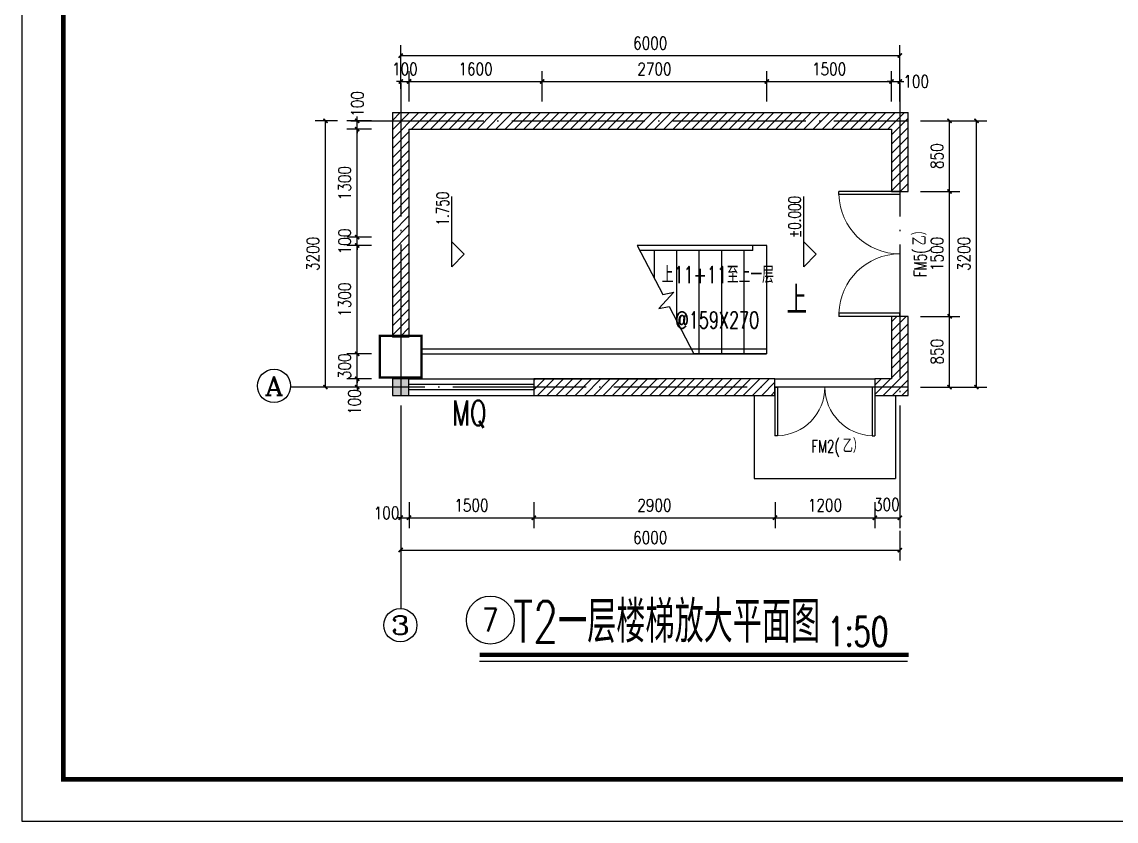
# Model space of a CAD drawing. Header units: millimetres. Extents: x 591771 to 1936534, y -622016 to 355666.
# Drawn here: x 691156 to 717465, y 163043 to 182249 of the extents above; entities that cross this region are included whole.
import ezdxf
from ezdxf.enums import TextEntityAlignment as Align

# ---------------------------------------------------------------- set-up
doc = ezdxf.new("R2010")
doc.units = ezdxf.units.MM
doc.header["$LTSCALE"] = 80
doc.linetypes.add('DOTE', pattern=[2.42, 2, -0.2, 0.02, -0.2])
for name, color, linetype in [('\\M+5BDA8-\\M+5B1EA\\M+5B8DF', 3, 'Continuous'), ('\\M+5BDA8-\\M+5B3DF\\M+5B4E7', 3, 'Continuous'), ('\\M+5BDA8-\\M+5B4B0', 4, 'Continuous'), ('\\M+5BDA8-\\M+5BCFD\\M+5CDB7', 3, 'Continuous'), ('\\M+5BDA8-\\M+5C2A5\\M+5CCDD', 2, 'Continuous'), ('\\M+5BDA8-\\M+5C3C5', 4, 'Continuous'), ('\\M+5BDA8-\\M+5C3C5\\M+5B4B0\\M+5B1E0\\M+5BAC5', 7, 'Continuous'), ('\\M+5BDA8-\\M+5C7BD-\\M+5D7A9', 31, 'Continuous'), ('\\M+5BDA8-\\M+5D6E1', 17, 'DOTE'), ('\\M+5BDA8-\\M+5D6E1-\\M+5B1EA\\M+5D7A2', 3, 'Continuous'), ('\\M+5C1A2\\M+5C3E6\\M+5CFDF\\M+5CCF51', 7, 'Continuous'), ('\\M+5C1A2\\M+5C3E6\\M+5CFDF\\M+5CCF55', 140, 'Continuous'), ('\\M+5C1A2\\M+5C3E6\\M+5CFF4\\M+5CCF53', 252, 'Continuous'), ('\\M+5CDBC\\M+5BFF2', 252, 'Continuous'), ('AXIS', 3, 'Continuous'), ('AXIS_TEXT', 7, 'Continuous'), ('DIM_SYMB', 3, 'Continuous'), ('PUB_TAB', 7, 'Continuous'), ('PUB_TEXT', 7, 'Continuous'), ('STAIR', 2, 'Continuous'), ('WALL', 31, 'Continuous')]:
    doc.layers.add(name, color=color, linetype=linetype)
doc.styles.add('_HZTXT', font='txt.shx', dxfattribs={"width": 0.8, "bigfont": 'hztxt.shx'})
doc.styles.add('A-AXIS-LABEL', font='COMPLEX', dxfattribs={"bigfont": 'GBCBIG'})
doc.styles.add('A-STANDARD', font='SIMPLEX', dxfattribs={"bigfont": 'GBCBIG'})
doc.styles.add('A-WIN-LABEL', font='SIMPLEX', dxfattribs={"bigfont": 'GBCBIG'})
doc.styles.add('DIM_FONT', font='SIMPLEX.shx', dxfattribs={"width": 0.8})
doc.dimstyles.new('DIMN50', dxfattribs={"dimscale": 0.5, "dimtxt": 300, "dimasz": 100, "dimexe": 250, "dimexo": 300, "dimgap": 150, "dimtad": 1, "dimdec": 0, "dimzin": 0, "dimdsep": 46, "dimtxsty": 'DIM_FONT', "dimblk": 'ARCHTICK', "dimcen": 0.09, "dimclrt": 7, "dimazin": 2, "dimtfac": 1, "dimtdec": 0, "dimtix": 1, "dimtmove": 2, "dimatfit": 3, "dimldrblk": 'ARCHTICK', "dimfxl": 0, "dimtolj": 1, "dimtzin": 0, "dimarcsym": 0})
pattern_1 = [(45, (0, 0), (-56.126601, 56.126601), [])]

# ---------------------------------------------------------------- blocks, each defined once
blk = doc.blocks.new('\\M+5B6FE\\M+5CEAC\\M+5C3C5\\M+5BFE2$\\M+5CFB5\\M+5CDB3\\M+5CDBC\\M+5BFE2$00000108')
for p, q in [((-0.5, 0), (-0.5, 0.4875)), ((-0.475, 0.4875), (-0.5, 0.4875)), ((-0.475, 0), (-0.475, 0.4875)), ((0.475, 0), (0.475, 0.4875)), ((0.475, 0.4875), (0.5, 0.4875)), ((0.5, 0), (0.5, 0.4875)), ((-0.5, 0), (-0.475, 0)), ((0.5, 0), (0.475, 0))]:
    blk.add_line(p, q)
at = {"lineweight": 13}
for centre, start, end in [((-0.4875, 0), 0, 88.53072), ((0.4875, 0), 91.46928, 180)]:
    blk.add_arc(centre, 0.4875, start, end, dxfattribs=at)
blk = doc.blocks.new('\\M+5B6FE\\M+5CEAC\\M+5B4B0\\M+5BFE2$\\M+5CFB5\\M+5CDB3\\M+5CDBC\\M+5BFE2$00000001')
at = {"color": 0}
for points in [[(-0.5, 0.5), (-0.5, -0.5)], [(-0.5, 0.5), (0.5, 0.5)], [(0.5, -0.5), (0.5, 0.5)], [(0.5, 0.1667), (-0.5, 0.1667)], [(0.5, -0.1667), (-0.5, -0.1667)], [(-0.5, -0.5), (0.5, -0.5)]]:
    blk.add_lwpolyline(points, dxfattribs=at)
blk = doc.blocks.new('_ArchTick')
at = {"color": 0, "linetype": 'ByBlock', "const_width": 0.4}
blk.add_lwpolyline([(-0.5, -0.5), (0.5, 0.5)], dxfattribs=at)
blk = doc.blocks.new('*D715')
at = {"layer": '\\M+5BDA8-\\M+5B3DF\\M+5B4E7', "color": 0, "lineweight": -2, "transparency": 16777216}
for p, q in [((610678, -370081), (611151, -370081)), ((611026, -370931), (611026, -370081)), ((610678, -370931), (611151, -370931))]:
    blk.add_line(p, q, dxfattribs=at)
at = {"layer": 'Defpoints', "color": 0, "transparency": 16777216}
for p in [(610528, -370081), (611026, -370081), (610528, -370931)]:
    blk.add_point(p, dxfattribs=at)
at = {"layer": '\\M+5BDA8-\\M+5B3DF\\M+5B4E7', "color": 0, "lineweight": -2, "transparency": 16777216, "xscale": 50, "yscale": 50, "zscale": 50}
for p, rotation in [((611026, -370081), 90), ((611026, -370931), 270)]:
    blk.add_blockref('_ArchTick', p, dxfattribs=dict(at, rotation=rotation))
at = {"layer": '\\M+5BDA8-\\M+5B3DF\\M+5B4E7', "color": 7, "transparency": 16777216, "insert": (610876, -370506), "char_height": 150, "attachment_point": 5, "rotation": 90, "style": 'DIM_FONT'}
blk.add_mtext('\\A1;850', dxfattribs=at)
blk = doc.blocks.new('*D716')
at = {"layer": '\\M+5BDA8-\\M+5B3DF\\M+5B4E7', "color": 0, "lineweight": -2, "transparency": 16777216}
for p, q in [((610678, -368581), (611151, -368581)), ((611026, -370081), (611026, -368581)), ((610678, -370081), (611151, -370081))]:
    blk.add_line(p, q, dxfattribs=at)
at = {"layer": 'Defpoints', "color": 0, "transparency": 16777216}
for p in [(610528, -368581), (611026, -368581), (610528, -370081)]:
    blk.add_point(p, dxfattribs=at)
at = {"layer": '\\M+5BDA8-\\M+5B3DF\\M+5B4E7', "color": 0, "lineweight": -2, "transparency": 16777216, "xscale": 50, "yscale": 50, "zscale": 50}
for p, rotation in [((611026, -368581), 90), ((611026, -370081), 270)]:
    blk.add_blockref('_ArchTick', p, dxfattribs=dict(at, rotation=rotation))
at = {"layer": '\\M+5BDA8-\\M+5B3DF\\M+5B4E7', "color": 7, "transparency": 16777216, "insert": (610876, -369331), "char_height": 150, "attachment_point": 5, "rotation": 90, "style": 'DIM_FONT'}
blk.add_mtext('\\A1;1500', dxfattribs=at)
blk = doc.blocks.new('*D717')
at = {"layer": '\\M+5BDA8-\\M+5B3DF\\M+5B4E7', "color": 0, "lineweight": -2, "transparency": 16777216}
for p, q in [((610678, -367731), (611151, -367731)), ((611026, -368581), (611026, -367731)), ((610678, -368581), (611151, -368581))]:
    blk.add_line(p, q, dxfattribs=at)
at = {"layer": 'Defpoints', "color": 0, "transparency": 16777216}
for p in [(610528, -367731), (611026, -367731), (610528, -368581)]:
    blk.add_point(p, dxfattribs=at)
at = {"layer": '\\M+5BDA8-\\M+5B3DF\\M+5B4E7', "color": 0, "lineweight": -2, "transparency": 16777216, "xscale": 50, "yscale": 50, "zscale": 50}
for p, rotation in [((611026, -367731), 90), ((611026, -368581), 270)]:
    blk.add_blockref('_ArchTick', p, dxfattribs=dict(at, rotation=rotation))
at = {"layer": '\\M+5BDA8-\\M+5B3DF\\M+5B4E7', "color": 7, "transparency": 16777216, "insert": (610876, -368156), "char_height": 150, "attachment_point": 5, "rotation": 90, "style": 'DIM_FONT'}
blk.add_mtext('\\A1;850', dxfattribs=at)
blk = doc.blocks.new('*D718')
at = {"layer": '\\M+5BDA8-\\M+5B3DF\\M+5B4E7', "color": 0, "lineweight": -2, "transparency": 16777216}
for p, q in [((611151, -367731), (611474, -367731)), ((611349, -370931), (611349, -367731)), ((611151, -370931), (611474, -370931))]:
    blk.add_line(p, q, dxfattribs=at)
at = {"layer": 'Defpoints', "color": 0, "transparency": 16777216}
for p in [(611001, -367731), (611349, -367731), (611001, -370931)]:
    blk.add_point(p, dxfattribs=at)
at = {"layer": '\\M+5BDA8-\\M+5B3DF\\M+5B4E7', "color": 0, "lineweight": -2, "transparency": 16777216, "xscale": 50, "yscale": 50, "zscale": 50}
for p, rotation in [((611349, -367731), 90), ((611349, -370931), 270)]:
    blk.add_blockref('_ArchTick', p, dxfattribs=dict(at, rotation=rotation))
at = {"layer": '\\M+5BDA8-\\M+5B3DF\\M+5B4E7', "color": 7, "transparency": 16777216, "insert": (611199, -369331), "char_height": 150, "attachment_point": 5, "rotation": 90, "style": 'DIM_FONT'}
blk.add_mtext('\\A1;3200', dxfattribs=at)
blk = doc.blocks.new('*D719')
at = {"layer": '\\M+5BDA8-\\M+5B3DF\\M+5B4E7', "color": 0, "lineweight": -2, "transparency": 16777216}
for p, q in [((604428, -372314), (604428, -372626)), ((604528, -372314), (604528, -372626)), ((604428, -372501), (604378, -372501)), ((604428, -372501), (604528, -372501)), ((604528, -372501), (604578, -372501))]:
    blk.add_line(p, q, dxfattribs=at)
at = {"layer": 'Defpoints', "color": 0, "transparency": 16777216}
for p in [(604428, -372164), (604528, -372164), (604528, -372501)]:
    blk.add_point(p, dxfattribs=at)
at = {"layer": '\\M+5BDA8-\\M+5B3DF\\M+5B4E7', "color": 0, "lineweight": -2, "transparency": 16777216, "xscale": 50, "yscale": 50, "zscale": 50}
blk.add_blockref('_ArchTick', (604428, -372501), dxfattribs=at)
at = {"layer": '\\M+5BDA8-\\M+5B3DF\\M+5B4E7', "color": 0, "lineweight": -2, "transparency": 16777216, "xscale": 50, "yscale": 50, "zscale": 50, "rotation": 180}
blk.add_blockref('_ArchTick', (604528, -372501), dxfattribs=at)
at = {"layer": '\\M+5BDA8-\\M+5B3DF\\M+5B4E7', "color": 7, "transparency": 16777216, "insert": (604258, -372443), "char_height": 150, "attachment_point": 5, "style": 'DIM_FONT'}
blk.add_mtext('\\A1;100', dxfattribs=at)
blk = doc.blocks.new('*D720')
at = {"layer": '\\M+5BDA8-\\M+5B3DF\\M+5B4E7', "color": 0, "lineweight": -2, "transparency": 16777216}
for p, q in [((604528, -372314), (604528, -372626)), ((606028, -372314), (606028, -372626)), ((604528, -372501), (606028, -372501))]:
    blk.add_line(p, q, dxfattribs=at)
at = {"layer": 'Defpoints', "color": 0, "transparency": 16777216}
for p in [(604528, -372164), (606028, -372164), (606028, -372501)]:
    blk.add_point(p, dxfattribs=at)
at = {"layer": '\\M+5BDA8-\\M+5B3DF\\M+5B4E7', "color": 0, "lineweight": -2, "transparency": 16777216, "xscale": 50, "yscale": 50, "zscale": 50, "rotation": 180}
blk.add_blockref('_ArchTick', (604528, -372501), dxfattribs=at)
at = {"layer": '\\M+5BDA8-\\M+5B3DF\\M+5B4E7', "color": 0, "lineweight": -2, "transparency": 16777216, "xscale": 50, "yscale": 50, "zscale": 50}
blk.add_blockref('_ArchTick', (606028, -372501), dxfattribs=at)
at = {"layer": '\\M+5BDA8-\\M+5B3DF\\M+5B4E7', "color": 7, "transparency": 16777216, "insert": (605278, -372351), "char_height": 150, "attachment_point": 5, "style": 'DIM_FONT'}
blk.add_mtext('\\A1;1500', dxfattribs=at)
blk = doc.blocks.new('*D721')
at = {"layer": '\\M+5BDA8-\\M+5B3DF\\M+5B4E7', "color": 0, "lineweight": -2, "transparency": 16777216}
for p, q in [((606028, -372314), (606028, -372626)), ((608928, -372314), (608928, -372626)), ((606028, -372501), (608928, -372501))]:
    blk.add_line(p, q, dxfattribs=at)
at = {"layer": 'Defpoints', "color": 0, "transparency": 16777216}
for p in [(606028, -372164), (608928, -372164), (608928, -372501)]:
    blk.add_point(p, dxfattribs=at)
at = {"layer": '\\M+5BDA8-\\M+5B3DF\\M+5B4E7', "color": 0, "lineweight": -2, "transparency": 16777216, "xscale": 50, "yscale": 50, "zscale": 50, "rotation": 180}
blk.add_blockref('_ArchTick', (606028, -372501), dxfattribs=at)
at = {"layer": '\\M+5BDA8-\\M+5B3DF\\M+5B4E7', "color": 0, "lineweight": -2, "transparency": 16777216, "xscale": 50, "yscale": 50, "zscale": 50}
blk.add_blockref('_ArchTick', (608928, -372501), dxfattribs=at)
at = {"layer": '\\M+5BDA8-\\M+5B3DF\\M+5B4E7', "color": 7, "transparency": 16777216, "insert": (607478, -372351), "char_height": 150, "attachment_point": 5, "style": 'DIM_FONT'}
blk.add_mtext('\\A1;2900', dxfattribs=at)
blk = doc.blocks.new('*D722')
at = {"layer": '\\M+5BDA8-\\M+5B3DF\\M+5B4E7', "color": 0, "lineweight": -2, "transparency": 16777216}
for p, q in [((608928, -372314), (608928, -372626)), ((610128, -372314), (610128, -372626)), ((608928, -372501), (610128, -372501))]:
    blk.add_line(p, q, dxfattribs=at)
at = {"layer": 'Defpoints', "color": 0, "transparency": 16777216}
for p in [(608928, -372164), (610128, -372164), (610128, -372501)]:
    blk.add_point(p, dxfattribs=at)
at = {"layer": '\\M+5BDA8-\\M+5B3DF\\M+5B4E7', "color": 0, "lineweight": -2, "transparency": 16777216, "xscale": 50, "yscale": 50, "zscale": 50, "rotation": 180}
blk.add_blockref('_ArchTick', (608928, -372501), dxfattribs=at)
at = {"layer": '\\M+5BDA8-\\M+5B3DF\\M+5B4E7', "color": 0, "lineweight": -2, "transparency": 16777216, "xscale": 50, "yscale": 50, "zscale": 50}
blk.add_blockref('_ArchTick', (610128, -372501), dxfattribs=at)
at = {"layer": '\\M+5BDA8-\\M+5B3DF\\M+5B4E7', "color": 7, "transparency": 16777216, "insert": (609528, -372351), "char_height": 150, "attachment_point": 5, "style": 'DIM_FONT'}
blk.add_mtext('\\A1;1200', dxfattribs=at)
blk = doc.blocks.new('*D723')
at = {"layer": '\\M+5BDA8-\\M+5B3DF\\M+5B4E7', "color": 0, "lineweight": -2, "transparency": 16777216}
for p, q in [((610128, -372314), (610128, -372626)), ((610428, -372314), (610428, -372626)), ((610128, -372501), (610428, -372501))]:
    blk.add_line(p, q, dxfattribs=at)
at = {"layer": 'Defpoints', "color": 0, "transparency": 16777216}
for p in [(610128, -372164), (610428, -372164), (610428, -372501)]:
    blk.add_point(p, dxfattribs=at)
at = {"layer": '\\M+5BDA8-\\M+5B3DF\\M+5B4E7', "color": 0, "lineweight": -2, "transparency": 16777216, "xscale": 50, "yscale": 50, "zscale": 50, "rotation": 180}
blk.add_blockref('_ArchTick', (610128, -372501), dxfattribs=at)
at = {"layer": '\\M+5BDA8-\\M+5B3DF\\M+5B4E7', "color": 0, "lineweight": -2, "transparency": 16777216, "xscale": 50, "yscale": 50, "zscale": 50}
blk.add_blockref('_ArchTick', (610428, -372501), dxfattribs=at)
at = {"layer": '\\M+5BDA8-\\M+5B3DF\\M+5B4E7', "color": 7, "transparency": 16777216, "insert": (610272, -372341), "char_height": 150, "attachment_point": 5, "style": 'DIM_FONT'}
blk.add_mtext('\\A1;300', dxfattribs=at)
blk = doc.blocks.new('*D724')
at = {"layer": '\\M+5BDA8-\\M+5B3DF\\M+5B4E7', "color": 0, "lineweight": -2, "transparency": 16777216}
for p, q in [((604428, -372658), (604428, -373015)), ((610428, -372658), (610428, -373015)), ((604428, -372890), (610428, -372890))]:
    blk.add_line(p, q, dxfattribs=at)
at = {"layer": 'Defpoints', "color": 0, "transparency": 16777216}
for p in [(604428, -372508), (610428, -372508), (610428, -372890)]:
    blk.add_point(p, dxfattribs=at)
at = {"layer": '\\M+5BDA8-\\M+5B3DF\\M+5B4E7', "color": 0, "lineweight": -2, "transparency": 16777216, "xscale": 50, "yscale": 50, "zscale": 50, "rotation": 180}
blk.add_blockref('_ArchTick', (604428, -372890), dxfattribs=at)
at = {"layer": '\\M+5BDA8-\\M+5B3DF\\M+5B4E7', "color": 0, "lineweight": -2, "transparency": 16777216, "xscale": 50, "yscale": 50, "zscale": 50}
blk.add_blockref('_ArchTick', (610428, -372890), dxfattribs=at)
at = {"layer": '\\M+5BDA8-\\M+5B3DF\\M+5B4E7', "color": 7, "transparency": 16777216, "insert": (607428, -372740), "char_height": 150, "attachment_point": 5, "style": 'DIM_FONT'}
blk.add_mtext('\\A1;6000', dxfattribs=at)
blk = doc.blocks.new('*D725')
at = {"layer": '\\M+5BDA8-\\M+5B3DF\\M+5B4E7', "color": 0, "lineweight": -2, "transparency": 16777216}
for p, q in [((604528, -367499), (604528, -367134)), ((606128, -367499), (606128, -367134)), ((604528, -367259), (606128, -367259))]:
    blk.add_line(p, q, dxfattribs=at)
at = {"layer": 'Defpoints', "color": 0, "transparency": 16777216}
for p in [(606128, -367259), (604528, -367649), (606128, -367649)]:
    blk.add_point(p, dxfattribs=at)
at = {"layer": '\\M+5BDA8-\\M+5B3DF\\M+5B4E7', "color": 0, "lineweight": -2, "transparency": 16777216, "xscale": 50, "yscale": 50, "zscale": 50, "rotation": 180}
blk.add_blockref('_ArchTick', (604528, -367259), dxfattribs=at)
at = {"layer": '\\M+5BDA8-\\M+5B3DF\\M+5B4E7', "color": 0, "lineweight": -2, "transparency": 16777216, "xscale": 50, "yscale": 50, "zscale": 50}
blk.add_blockref('_ArchTick', (606128, -367259), dxfattribs=at)
at = {"layer": '\\M+5BDA8-\\M+5B3DF\\M+5B4E7', "color": 7, "transparency": 16777216, "insert": (605328, -367109), "char_height": 150, "attachment_point": 5, "style": 'DIM_FONT'}
blk.add_mtext('\\A1;1600', dxfattribs=at)
blk = doc.blocks.new('*D726')
at = {"layer": '\\M+5BDA8-\\M+5B3DF\\M+5B4E7', "color": 0, "lineweight": -2, "transparency": 16777216}
for p, q in [((606128, -367499), (606128, -367134)), ((608828, -367499), (608828, -367134)), ((606128, -367259), (608828, -367259))]:
    blk.add_line(p, q, dxfattribs=at)
at = {"layer": 'Defpoints', "color": 0, "transparency": 16777216}
for p in [(608828, -367259), (606128, -367649), (608828, -367649)]:
    blk.add_point(p, dxfattribs=at)
at = {"layer": '\\M+5BDA8-\\M+5B3DF\\M+5B4E7', "color": 0, "lineweight": -2, "transparency": 16777216, "xscale": 50, "yscale": 50, "zscale": 50, "rotation": 180}
blk.add_blockref('_ArchTick', (606128, -367259), dxfattribs=at)
at = {"layer": '\\M+5BDA8-\\M+5B3DF\\M+5B4E7', "color": 0, "lineweight": -2, "transparency": 16777216, "xscale": 50, "yscale": 50, "zscale": 50}
blk.add_blockref('_ArchTick', (608828, -367259), dxfattribs=at)
at = {"layer": '\\M+5BDA8-\\M+5B3DF\\M+5B4E7', "color": 7, "transparency": 16777216, "insert": (607478, -367109), "char_height": 150, "attachment_point": 5, "style": 'DIM_FONT'}
blk.add_mtext('\\A1;2700', dxfattribs=at)
blk = doc.blocks.new('*D727')
at = {"layer": '\\M+5BDA8-\\M+5B3DF\\M+5B4E7', "color": 0, "lineweight": -2, "transparency": 16777216}
for p, q in [((608828, -367499), (608828, -367134)), ((610328, -367499), (610328, -367134)), ((608828, -367259), (610328, -367259))]:
    blk.add_line(p, q, dxfattribs=at)
at = {"layer": 'Defpoints', "color": 0, "transparency": 16777216}
for p in [(610328, -367259), (608828, -367649), (610328, -367649)]:
    blk.add_point(p, dxfattribs=at)
at = {"layer": '\\M+5BDA8-\\M+5B3DF\\M+5B4E7', "color": 0, "lineweight": -2, "transparency": 16777216, "xscale": 50, "yscale": 50, "zscale": 50, "rotation": 180}
blk.add_blockref('_ArchTick', (608828, -367259), dxfattribs=at)
at = {"layer": '\\M+5BDA8-\\M+5B3DF\\M+5B4E7', "color": 0, "lineweight": -2, "transparency": 16777216, "xscale": 50, "yscale": 50, "zscale": 50}
blk.add_blockref('_ArchTick', (610328, -367259), dxfattribs=at)
at = {"layer": '\\M+5BDA8-\\M+5B3DF\\M+5B4E7', "color": 7, "transparency": 16777216, "insert": (609578, -367109), "char_height": 150, "attachment_point": 5, "style": 'DIM_FONT'}
blk.add_mtext('\\A1;1500', dxfattribs=at)
blk = doc.blocks.new('*D728')
at = {"layer": '\\M+5BDA8-\\M+5B3DF\\M+5B4E7', "color": 0, "lineweight": -2, "transparency": 16777216}
for p, q in [((610328, -367499), (610328, -367134)), ((610428, -367499), (610428, -367134)), ((610328, -367259), (610278, -367259)), ((610328, -367259), (610428, -367259)), ((610428, -367259), (610478, -367259))]:
    blk.add_line(p, q, dxfattribs=at)
at = {"layer": 'Defpoints', "color": 0, "transparency": 16777216}
for p in [(610428, -367259), (610328, -367649), (610428, -367649)]:
    blk.add_point(p, dxfattribs=at)
at = {"layer": '\\M+5BDA8-\\M+5B3DF\\M+5B4E7', "color": 0, "lineweight": -2, "transparency": 16777216, "xscale": 50, "yscale": 50, "zscale": 50}
blk.add_blockref('_ArchTick', (610328, -367259), dxfattribs=at)
at = {"layer": '\\M+5BDA8-\\M+5B3DF\\M+5B4E7', "color": 0, "lineweight": -2, "transparency": 16777216, "xscale": 50, "yscale": 50, "zscale": 50, "rotation": 180}
blk.add_blockref('_ArchTick', (610428, -367259), dxfattribs=at)
at = {"layer": '\\M+5BDA8-\\M+5B3DF\\M+5B4E7', "color": 7, "transparency": 16777216, "insert": (610625, -367258), "char_height": 150, "attachment_point": 5, "style": 'DIM_FONT'}
blk.add_mtext('\\A1;100', dxfattribs=at)
blk = doc.blocks.new('*D729')
at = {"layer": '\\M+5BDA8-\\M+5B3DF\\M+5B4E7', "color": 0, "lineweight": -2, "transparency": 16777216}
for p, q in [((604428, -367349), (604428, -367134)), ((604528, -367349), (604528, -367134)), ((604428, -367259), (604378, -367259)), ((604428, -367259), (604528, -367259)), ((604528, -367259), (604578, -367259))]:
    blk.add_line(p, q, dxfattribs=at)
at = {"layer": 'Defpoints', "color": 0, "transparency": 16777216}
for p in [(604528, -367259), (604428, -367499), (604528, -367499)]:
    blk.add_point(p, dxfattribs=at)
at = {"layer": '\\M+5BDA8-\\M+5B3DF\\M+5B4E7', "color": 0, "lineweight": -2, "transparency": 16777216, "xscale": 50, "yscale": 50, "zscale": 50}
blk.add_blockref('_ArchTick', (604428, -367259), dxfattribs=at)
at = {"layer": '\\M+5BDA8-\\M+5B3DF\\M+5B4E7', "color": 0, "lineweight": -2, "transparency": 16777216, "xscale": 50, "yscale": 50, "zscale": 50, "rotation": 180}
blk.add_blockref('_ArchTick', (604528, -367259), dxfattribs=at)
at = {"layer": '\\M+5BDA8-\\M+5B3DF\\M+5B4E7', "color": 7, "transparency": 16777216, "insert": (604478, -367109), "char_height": 150, "attachment_point": 5, "style": 'DIM_FONT'}
blk.add_mtext('\\A1;100', dxfattribs=at)
blk = doc.blocks.new('*D730')
at = {"layer": '\\M+5BDA8-\\M+5B3DF\\M+5B4E7', "color": 0, "lineweight": -2, "transparency": 16777216}
for p, q in [((604428, -367152), (604428, -366823)), ((610428, -367152), (610428, -366823)), ((604428, -366948), (610428, -366948))]:
    blk.add_line(p, q, dxfattribs=at)
at = {"layer": 'Defpoints', "color": 0, "transparency": 16777216}
for p in [(610428, -366948), (604428, -367302), (610428, -367302)]:
    blk.add_point(p, dxfattribs=at)
at = {"layer": '\\M+5BDA8-\\M+5B3DF\\M+5B4E7', "color": 0, "lineweight": -2, "transparency": 16777216, "xscale": 50, "yscale": 50, "zscale": 50, "rotation": 180}
blk.add_blockref('_ArchTick', (604428, -366948), dxfattribs=at)
at = {"layer": '\\M+5BDA8-\\M+5B3DF\\M+5B4E7', "color": 0, "lineweight": -2, "transparency": 16777216, "xscale": 50, "yscale": 50, "zscale": 50}
blk.add_blockref('_ArchTick', (610428, -366948), dxfattribs=at)
at = {"layer": '\\M+5BDA8-\\M+5B3DF\\M+5B4E7', "color": 7, "transparency": 16777216, "insert": (607428, -366798), "char_height": 150, "attachment_point": 5, "style": 'DIM_FONT'}
blk.add_mtext('\\A1;6000', dxfattribs=at)
blk = doc.blocks.new('*D731')
at = {"layer": '\\M+5BDA8-\\M+5B3DF\\M+5B4E7', "color": 0, "lineweight": -2, "transparency": 16777216}
for p, q in [((603904, -370831), (603904, -370781)), ((604078, -370831), (603779, -370831)), ((604078, -370931), (603779, -370931)), ((603904, -370931), (603904, -370831)), ((603904, -370931), (603904, -370981))]:
    blk.add_line(p, q, dxfattribs=at)
at = {"layer": 'Defpoints', "color": 0, "transparency": 16777216}
for p in [(603904, -370831), (604228, -370831), (604228, -370931)]:
    blk.add_point(p, dxfattribs=at)
at = {"layer": '\\M+5BDA8-\\M+5B3DF\\M+5B4E7', "color": 0, "lineweight": -2, "transparency": 16777216, "xscale": 50, "yscale": 50, "zscale": 50}
for p, rotation in [((603904, -370831), 270), ((603904, -370931), 90)]:
    blk.add_blockref('_ArchTick', p, dxfattribs=dict(at, rotation=rotation))
at = {"layer": '\\M+5BDA8-\\M+5B3DF\\M+5B4E7', "color": 7, "transparency": 16777216, "insert": (603872, -371111), "char_height": 150, "attachment_point": 5, "rotation": 90, "style": 'DIM_FONT'}
blk.add_mtext('\\A1;100', dxfattribs=at)
blk = doc.blocks.new('*D732')
at = {"layer": '\\M+5BDA8-\\M+5B3DF\\M+5B4E7', "color": 0, "lineweight": -2, "transparency": 16777216}
for p, q in [((604078, -370531), (603779, -370531)), ((603904, -370531), (603904, -370481)), ((603904, -370831), (603904, -370531)), ((604078, -370831), (603779, -370831)), ((603904, -370831), (603904, -370881))]:
    blk.add_line(p, q, dxfattribs=at)
at = {"layer": 'Defpoints', "color": 0, "transparency": 16777216}
for p in [(603904, -370531), (604228, -370531), (604228, -370831)]:
    blk.add_point(p, dxfattribs=at)
at = {"layer": '\\M+5BDA8-\\M+5B3DF\\M+5B4E7', "color": 0, "lineweight": -2, "transparency": 16777216, "xscale": 50, "yscale": 50, "zscale": 50}
for p, rotation in [((603904, -370531), 270), ((603904, -370831), 90)]:
    blk.add_blockref('_ArchTick', p, dxfattribs=dict(at, rotation=rotation))
at = {"layer": '\\M+5BDA8-\\M+5B3DF\\M+5B4E7', "color": 7, "transparency": 16777216, "insert": (603754, -370681), "char_height": 150, "attachment_point": 5, "rotation": 90, "style": 'DIM_FONT'}
blk.add_mtext('\\A1;300', dxfattribs=at)
blk = doc.blocks.new('*D733')
at = {"layer": '\\M+5BDA8-\\M+5B3DF\\M+5B4E7', "color": 0, "lineweight": -2, "transparency": 16777216}
for p, q in [((604078, -369231), (603779, -369231)), ((603904, -370531), (603904, -369231)), ((604078, -370531), (603779, -370531))]:
    blk.add_line(p, q, dxfattribs=at)
at = {"layer": 'Defpoints', "color": 0, "transparency": 16777216}
for p in [(603904, -369231), (604228, -369231), (604228, -370531)]:
    blk.add_point(p, dxfattribs=at)
at = {"layer": '\\M+5BDA8-\\M+5B3DF\\M+5B4E7', "color": 0, "lineweight": -2, "transparency": 16777216, "xscale": 50, "yscale": 50, "zscale": 50}
for p, rotation in [((603904, -369231), 90), ((603904, -370531), 270)]:
    blk.add_blockref('_ArchTick', p, dxfattribs=dict(at, rotation=rotation))
at = {"layer": '\\M+5BDA8-\\M+5B3DF\\M+5B4E7', "color": 7, "transparency": 16777216, "insert": (603754, -369881), "char_height": 150, "attachment_point": 5, "rotation": 90, "style": 'DIM_FONT'}
blk.add_mtext('\\A1;1300', dxfattribs=at)
blk = doc.blocks.new('*D734')
at = {"layer": '\\M+5BDA8-\\M+5B3DF\\M+5B4E7', "color": 0, "lineweight": -2, "transparency": 16777216}
for p, q in [((603904, -369131), (603904, -369081)), ((604078, -369131), (603779, -369131)), ((604078, -369231), (603779, -369231)), ((603904, -369231), (603904, -369131)), ((603904, -369231), (603904, -369281))]:
    blk.add_line(p, q, dxfattribs=at)
at = {"layer": 'Defpoints', "color": 0, "transparency": 16777216}
for p in [(603904, -369131), (604228, -369131), (604228, -369231)]:
    blk.add_point(p, dxfattribs=at)
at = {"layer": '\\M+5BDA8-\\M+5B3DF\\M+5B4E7', "color": 0, "lineweight": -2, "transparency": 16777216, "xscale": 50, "yscale": 50, "zscale": 50}
for p, rotation in [((603904, -369131), 270), ((603904, -369231), 90)]:
    blk.add_blockref('_ArchTick', p, dxfattribs=dict(at, rotation=rotation))
at = {"layer": '\\M+5BDA8-\\M+5B3DF\\M+5B4E7', "color": 7, "transparency": 16777216, "insert": (603754, -369181), "char_height": 150, "attachment_point": 5, "rotation": 90, "style": 'DIM_FONT'}
blk.add_mtext('\\A1;100', dxfattribs=at)
blk = doc.blocks.new('*D735')
at = {"layer": '\\M+5BDA8-\\M+5B3DF\\M+5B4E7', "color": 0, "lineweight": -2, "transparency": 16777216}
for p, q in [((604078, -367831), (603779, -367831)), ((603904, -369131), (603904, -367831)), ((604078, -369131), (603779, -369131))]:
    blk.add_line(p, q, dxfattribs=at)
at = {"layer": 'Defpoints', "color": 0, "transparency": 16777216}
for p in [(603904, -367831), (604228, -367831), (604228, -369131)]:
    blk.add_point(p, dxfattribs=at)
at = {"layer": '\\M+5BDA8-\\M+5B3DF\\M+5B4E7', "color": 0, "lineweight": -2, "transparency": 16777216, "xscale": 50, "yscale": 50, "zscale": 50}
for p, rotation in [((603904, -367831), 90), ((603904, -369131), 270)]:
    blk.add_blockref('_ArchTick', p, dxfattribs=dict(at, rotation=rotation))
at = {"layer": '\\M+5BDA8-\\M+5B3DF\\M+5B4E7', "color": 7, "transparency": 16777216, "insert": (603754, -368481), "char_height": 150, "attachment_point": 5, "rotation": 90, "style": 'DIM_FONT'}
blk.add_mtext('\\A1;1300', dxfattribs=at)
blk = doc.blocks.new('*D736')
at = {"layer": '\\M+5BDA8-\\M+5B3DF\\M+5B4E7', "color": 0, "lineweight": -2, "transparency": 16777216}
for p, q in [((604078, -367731), (603779, -367731)), ((603904, -367731), (603904, -367681)), ((603904, -367831), (603904, -367731)), ((604078, -367831), (603779, -367831)), ((603904, -367831), (603904, -367881))]:
    blk.add_line(p, q, dxfattribs=at)
at = {"layer": 'Defpoints', "color": 0, "transparency": 16777216}
for p in [(603904, -367731), (604228, -367731), (604228, -367831)]:
    blk.add_point(p, dxfattribs=at)
at = {"layer": '\\M+5BDA8-\\M+5B3DF\\M+5B4E7', "color": 0, "lineweight": -2, "transparency": 16777216, "xscale": 50, "yscale": 50, "zscale": 50}
for p, rotation in [((603904, -367731), 270), ((603904, -367831), 90)]:
    blk.add_blockref('_ArchTick', p, dxfattribs=dict(at, rotation=rotation))
at = {"layer": '\\M+5BDA8-\\M+5B3DF\\M+5B4E7', "color": 7, "transparency": 16777216, "insert": (603907, -367529), "char_height": 150, "attachment_point": 5, "rotation": 90, "style": 'DIM_FONT'}
blk.add_mtext('\\A1;100', dxfattribs=at)
blk = doc.blocks.new('*D737')
at = {"layer": '\\M+5BDA8-\\M+5B3DF\\M+5B4E7', "color": 0, "lineweight": -2, "transparency": 16777216}
for p, q in [((603668, -367731), (603398, -367731)), ((603523, -370931), (603523, -367731)), ((603668, -370931), (603398, -370931))]:
    blk.add_line(p, q, dxfattribs=at)
at = {"layer": 'Defpoints', "color": 0, "transparency": 16777216}
for p in [(603523, -367731), (603818, -367731), (603818, -370931)]:
    blk.add_point(p, dxfattribs=at)
at = {"layer": '\\M+5BDA8-\\M+5B3DF\\M+5B4E7', "color": 0, "lineweight": -2, "transparency": 16777216, "xscale": 50, "yscale": 50, "zscale": 50}
for p, rotation in [((603523, -367731), 90), ((603523, -370931), 270)]:
    blk.add_blockref('_ArchTick', p, dxfattribs=dict(at, rotation=rotation))
at = {"layer": '\\M+5BDA8-\\M+5B3DF\\M+5B4E7', "color": 7, "transparency": 16777216, "insert": (603373, -369331), "char_height": 150, "attachment_point": 5, "rotation": 90, "style": 'DIM_FONT'}
blk.add_mtext('\\A1;3200', dxfattribs=at)
blk = doc.blocks.new('t2')
at = {"layer": '\\M+5C1A2\\M+5C3E6\\M+5CFF4\\M+5CCF53'}
h = blk.add_hatch(dxfattribs=at)
h.set_pattern_fill('ANSI31', color=256, scale=50, style=0)
h.set_pattern_definition(pattern_1)
edge = h.paths.add_edge_path()
edge.add_line((604527.7, -370331.4), (604327.7, -370331.4))
edge.add_line((604327.7, -370331.4), (604327.7, -367631.4))
edge.add_line((604327.7, -367631.4), (610527.6, -367631.4))
edge.add_line((610527.6, -367631.4), (610527.6, -368581.4))
edge.add_line((610527.6, -368581.4), (610327.6, -368581.4))
edge.add_line((610327.6, -368581.4), (610327.6, -367831.4))
edge.add_line((610327.6, -367831.4), (604527.7, -367831.4))
edge.add_line((604527.7, -367831.4), (604527.7, -370315.7))
h = blk.add_hatch(dxfattribs=at)
h.set_pattern_fill('ANSI31', color=256, scale=50, style=0)
h.set_pattern_definition(pattern_1)
h.paths.add_polyline_path([(610127.6, -370831.4), (610127.6, -371031.4), (610527.6, -371031.4), (610527.6, -370081.4), (610327.6, -370081.4), (610327.6, -370831.4)])
blk.add_hatch(color=256, dxfattribs=at).paths.add_polyline_path([(604327.7, -371031.4), (604527.7, -371031.4), (604527.7, -370831.4), (604327.7, -370831.4)])
h = blk.add_hatch(dxfattribs=at)
h.set_pattern_fill('ANSI31', color=256, scale=50, style=0)
h.set_pattern_definition(pattern_1)
h.paths.add_polyline_path([(606027.7, -370831.4), (606027.7, -371031.4), (608927.6, -371031.4), (608927.6, -370831.4)])
at = {"layer": '\\M+5BDA8-\\M+5B1EA\\M+5B8DF'}
for p, q in [((605042.7, -369485.1), (605042.7, -368640.1)), ((609273.4, -369485.1), (609273.4, -368640.1)), ((605192.7, -369335.1), (605042.7, -369185.1)), ((609423.4, -369335.1), (609273.4, -369185.1)), ((605192.7, -369335.1), (605042.7, -369485.1)), ((609423.4, -369335.1), (609273.4, -369485.1))]:
    blk.add_line(p, q, dxfattribs=at)
at = {"layer": '\\M+5BDA8-\\M+5BCFD\\M+5CDB7'}
blk.add_lwpolyline([(608962.7, -369881.4, 0, 0, 0), (608047.7, -369881.4, 80, 0, 0), (607747.7, -369881.4, 0, 0, 0)], format="xyseb", dxfattribs=at)
at = {"layer": '\\M+5BDA8-\\M+5C2A5\\M+5CCDD'}
for p, q in [((608662.7, -369231.4), (607271.5, -369231.4)), ((607271.5, -369231.4), (607580.2, -369819.5)), ((608662.7, -369231.4), (607271.5, -369231.4)), ((608827.7, -369231.4), (608662.7, -369231.4)), ((608662.7, -369291.4), (608662.7, -369231.4)), ((608827.7, -370531.4), (608827.7, -369231.4)), ((608662.7, -369291.4), (607303, -369291.4)), ((607477.7, -369624.2), (607477.7, -369291.4)), ((607747.7, -370138.6), (607747.7, -369291.4)), ((608017.7, -370531.4), (608017.7, -369291.4)), ((608287.7, -370531.4), (608287.7, -369291.4)), ((608557.7, -370531.4), (608557.7, -369291.4)), ((607711.9, -369789.9), (607530.9, -369988.8)), ((607580.2, -369819.5), (607711.9, -369789.9)), ((607530.9, -369988.8), (607654.4, -369960.9)), ((607654.4, -369960.9), (607953.8, -370531.4)), ((608827.7, -370531.4), (607953.8, -370531.4))]:
    blk.add_line(p, q, dxfattribs=at)
at = {"layer": '\\M+5BDA8-\\M+5C3C5'}
for p, q in [((604677, -370471.4), (608822.3, -370471.4)), ((604677, -370531.4), (608822.3, -370531.4))]:
    blk.add_line(p, q, dxfattribs=at)
at = {"layer": '\\M+5BDA8-\\M+5C7BD-\\M+5D7A9'}
for p, q in [((604327.7, -367631.4), (604327.7, -370331.4)), ((604327.7, -367631.4), (607827.7, -367631.4)), ((607827.7, -367631.4), (610527.6, -367631.4)), ((610527.6, -368581.4), (610527.6, -367631.4)), ((604527.7, -367831.4), (604527.7, -370331.4)), ((604527.7, -367831.4), (607827.7, -367831.4)), ((607827.7, -367831.4), (610327.6, -367831.4)), ((610327.6, -367831.4), (610327.6, -368581.4)), ((610327.6, -368581.4), (610527.6, -368581.4)), ((610527.6, -370081.4), (610327.6, -370081.4)), ((610327.6, -370081.4), (610327.6, -370831.4)), ((610527.6, -371031.4), (610527.6, -370081.4)), ((604527.7, -370331.4), (604327.7, -370331.4)), ((604527.7, -370831.4), (604427.7, -370831.4)), ((604427.7, -370831.4), (604427.7, -371031.4)), ((604527.7, -371031.4), (604527.7, -370831.4)), ((608927.6, -370831.4), (606027.7, -370831.4)), ((606027.7, -370831.4), (606027.7, -371031.4)), ((608927.6, -371031.4), (608927.6, -370831.4)), ((610327.6, -370831.4), (610127.6, -370831.4)), ((610127.6, -370831.4), (610127.6, -371031.4)), ((604427.7, -371031.4), (604527.7, -371031.4)), ((606027.7, -371031.4), (608927.6, -371031.4)), ((610127.6, -371031.4), (610527.6, -371031.4))]:
    blk.add_line(p, q, dxfattribs=at)
at = {"layer": '\\M+5BDA8-\\M+5D6E1', "ltscale": 10}
for p, q in [((604427.7, -367280.9), (604427.7, -372313.5)), ((610427.6, -367280.9), (610427.6, -372313.5)), ((603827.7, -367731.4), (610527.6, -367731.4)), ((610527.6, -370931.4), (603827.7, -370931.4))]:
    blk.add_line(p, q, dxfattribs=at)
at = {"layer": '\\M+5BDA8-\\M+5D6E1-\\M+5B1EA\\M+5D7A2'}
for p, q in [((604327.7, -370931.4), (603105.9, -370931.4)), ((604427.7, -372313.5), (604427.7, -373588.3))]:
    blk.add_line(p, q, dxfattribs=at)
for centre in [(602904.8, -370916.9), (604423.6, -373792.1)]:
    blk.add_circle(centre, 200, dxfattribs=at)
at = {"layer": '\\M+5C1A2\\M+5C3E6\\M+5CFDF\\M+5CCF55'}
for p, q in [((608927.6, -370831.4), (610127.6, -370831.4)), ((608677.6, -371031.4), (608677.6, -372031.4)), ((610377.6, -371031.4), (610377.6, -372031.4)), ((608677.6, -372031.4), (610377.6, -372031.4))]:
    blk.add_line(p, q, dxfattribs=at)
blk.add_lwpolyline([(604327.7, -371031.4), (604527.7, -371031.4), (604527.7, -370831.4), (604327.7, -370831.4)], close=True, dxfattribs=at)
at = {"layer": '\\M+5C1A2\\M+5C3E6\\M+5CFF4\\M+5CCF53', "const_width": 30}
blk.add_lwpolyline([(604177, -370315.7), (604677, -370315.7), (604677, -370815.7), (604177, -370815.7), (604177, -370315.7)], dxfattribs=at)
at = {"layer": 'STAIR'}
blk.add_line((604677.7, -370831.4), (607527.7, -370831.4), dxfattribs=at)
at = {"layer": 'WALL'}
blk.add_line((607227.7, -370831.4), (606777.7, -370831.4), dxfattribs=at)
at = {"layer": '\\M+5BDA8-\\M+5B4B0'}
ref = blk.add_blockref('\\M+5B6FE\\M+5CEAC\\M+5B4B0\\M+5BFE2$\\M+5CFB5\\M+5CDB3\\M+5CDBC\\M+5BFE2$00000001', (605277.7, -370931.4), dxfattribs=dict(at, xscale=1500, yscale=-200, zscale=200, rotation=359.9999875395847))
ref.add_attrib('A', 'MQ', (605045.6, -371391.6), dxfattribs={"layer": '\\M+5BDA8-\\M+5C3C5\\M+5B4B0\\M+5B1E0\\M+5BAC5', "height": 297.5, "rotation": 359.99999, "style": 'A-WIN-LABEL', "width": 0.705882})
at = {"layer": '\\M+5BDA8-\\M+5C3C5', "zscale": 200}
for p, xscale, yscale, rotation in [((610427.6, -369331.4), 1500, -1500, 270.0000000026021), ((609527.6, -370931.4), -1200, -1200, 359.9999875395847)]:
    blk.add_blockref('\\M+5B6FE\\M+5CEAC\\M+5C3C5\\M+5BFE2$\\M+5CFB5\\M+5CDB3\\M+5CDBC\\M+5BFE2$00000108', p, dxfattribs=dict(at, xscale=xscale, yscale=yscale, rotation=rotation))
at = {"layer": '\\M+5BDA8-\\M+5B1EA\\M+5B8DF', "color": 7, "style": 'A-STANDARD', "width": 0.705882}
for s, p in [('1.750', (605006.7, -368989.2)), ('%%P0.000', (609237.3, -369139.2))]:
    blk.add_text(s, height=148.75, rotation=90, dxfattribs=at).set_placement(p)
at = {"layer": '\\M+5BDA8-\\M+5C3C5\\M+5B4B0\\M+5B1E0\\M+5BAC5', "style": 'A-WIN-LABEL'}
for rotation, p in [(90, (610748.3, -369228.3)), (359.99999, (609742.7, -371718.9))]:
    blk.add_text('乙）', height=168.79, rotation=rotation, dxfattribs=at).set_placement(p)
at = {"layer": '\\M+5BDA8-\\M+5C3C5\\M+5B4B0\\M+5B1E0\\M+5BAC5', "style": 'A-WIN-LABEL', "width": 0.705882}
for s, rotation, p in [('FM5(', 90, (610748.3, -369608.3)), ('FM2(', 359.99999, (609362.7, -371718.9))]:
    blk.add_text(s, height=148.75, rotation=rotation, dxfattribs=at).set_placement(p)
at = {"layer": 'PUB_TAB', "style": '_HZTXT', "width": 0.705882}
for s, p in [('上11+11至上一层', (607566.5, -369680.9)), ('@159X270', (607727.5, -370225.3))]:
    blk.add_text(s, height=200, dxfattribs=at).set_placement(p)
at = {"layer": 'PUB_TEXT', "style": 'A-STANDARD'}
blk.add_text('上', height=337.6, dxfattribs=at).set_placement((609067.7, -370056.4))
at = {"layer": 'PUB_TEXT', "style": 'A-AXIS-LABEL'}
for s, width, p, p2 in [('A', 1.166667, (602791.6, -371030), (603017.9, -371030)), ('3', 1.5, (604310.5, -373905.2), (604536.8, -373905.2))]:
    blk.add_text(s, height=226.3, dxfattribs=dict(at, width=width)).set_placement(p, p2, align=Align.FIT)
at = {"layer": '\\M+5BDA8-\\M+5B3DF\\M+5B4E7'}
for p1, p2, distance, picture, middle in [((604427.7, -367302), (610427.6, -367302), 353.6, '*D730', (607427.6, -366798.4)), ((604427.7, -367498.8), (604527.7, -367498.8), 240.2, '*D729', (604477.7, -367108.6)), ((604527.7, -367648.8), (606127.7, -367648.8), 390.2, '*D725', (605327.7, -367108.6)), ((606127.7, -367648.8), (608827.7, -367648.8), 390.2, '*D726', (607477.7, -367108.6)), ((608827.7, -367648.8), (610327.6, -367648.8), 390.2, '*D727', (609577.6, -367108.6)), ((603818.3, -370931.4), (603818.3, -367731.4), 295.4, '*D737', (603372.8, -369331.4)), ((610527.6, -368581.4), (610527.6, -367731.4), -498.5, '*D717', (610876.1, -368156.4)), ((611001.1, -370931.4), (611001.1, -367731.4), -347.9, '*D718', (611199.1, -369331.4)), ((604228.5, -369131.4), (604228.5, -367831.4), 324.2, '*D735', (603754.3, -368481.4)), ((610527.6, -370081.4), (610527.6, -368581.4), -498.5, '*D716', (610876.1, -369331.4)), ((604228.5, -369231.4), (604228.5, -369131.4), 324.2, '*D734', (603754.3, -369181.4)), ((604228.5, -370531.4), (604228.5, -369231.4), 324.2, '*D733', (603754.3, -369881.4)), ((610527.6, -370931.4), (610527.6, -370081.4), -498.5, '*D715', (610876.1, -370506.4)), ((604228.5, -370831.4), (604228.5, -370531.4), 324.2, '*D732', (603754.3, -370681.4)), ((604527.7, -372163.5), (606027.7, -372163.5), -337.2, '*D720', (605277.7, -372350.7)), ((606027.7, -372163.5), (608927.6, -372163.5), -337.2, '*D721', (607477.6, -372350.7)), ((608927.6, -372163.5), (610127.6, -372163.5), -337.2, '*D722', (609527.6, -372350.7)), ((604427.7, -372508.3), (610427.6, -372508.3), -381.9, '*D724', (607427.6, -372740.2))]:
    dim = blk.add_aligned_dim(p1=p1, p2=p2, distance=distance, dimstyle='DIMN50', dxfattribs=at)
    dim.commit()
    dim.dimension.update_dxf_attribs({"geometry": picture, "text_midpoint": middle})
for base, p1, p2, angle, picture, middle in [((610427.6, -367258.6), (610327.6, -367648.8), (610427.6, -367648.8), 0, '*D728', (610624.7, -367257.8)), ((603904.3, -367731.4), (604228.5, -367831.4), (604228.5, -367731.4), 90, '*D736', (603906.6, -367528.7)), ((603904.3, -370831.4), (604228.5, -370931.4), (604228.5, -370831.4), 90, '*D731', (603872, -371111)), ((604527.7, -372500.7), (604427.7, -372163.5), (604527.7, -372163.5), 0, '*D719', (604258, -372443.4)), ((610427.6, -372500.7), (610127.6, -372163.5), (610427.6, -372163.5), 0, '*D723', (610272.1, -372340.6))]:
    dim = blk.add_linear_dim(base=base, p1=p1, p2=p2, angle=angle, dimstyle='DIMN50', dxfattribs=at)
    dim.commit()
    dim.dimension.update_dxf_attribs({"geometry": picture, "text_midpoint": middle, "dimtype": 161})

msp = doc.modelspace()

# ---------------------------------------------------------------- linework, layer by layer
at = {"layer": '\\M+5CDBC\\M+5BFF2', "color": 2}
msp.add_lwpolyline([(691155.7, 163042.9), (775255.7, 163042.9), (775255.7, 222442.9), (691155.7, 222442.9)], close=True, dxfattribs=at)
at = {"layer": '\\M+5CDBC\\M+5BFF2', "color": 2, "const_width": 112.5}
msp.add_lwpolyline([(692155.7, 164042.9), (774255.7, 164042.9), (774255.7, 221442.9), (692155.7, 221442.9)], close=True, dxfattribs=at)
at = {"layer": 'AXIS'}
msp.add_line((702155.8, 166888.3), (712450.6, 166888.3), dxfattribs=at)
at = {"layer": 'AXIS', "const_width": 100}
msp.add_lwpolyline([(702159.7, 167038.3), (712476.9, 167038.3)], dxfattribs=at)
at = {"layer": 'DIM_SYMB'}
msp.add_circle((702417.9, 167874.7), 576, dxfattribs=at)

# ---------------------------------------------------------------- block references
at = {"layer": '\\M+5C1A2\\M+5C3E6\\M+5CFDF\\M+5CCF51', "xscale": 2, "yscale": 2, "zscale": 2}
msp.add_blockref('t2', (-508592.2, 915335.1), dxfattribs=at)

# ---------------------------------------------------------------- texts
at = {"layer": 'AXIS_TEXT', "style": '_HZTXT', "width": 1.097143}
msp.add_text('7', height=557.9, dxfattribs=at).set_placement((702213.9, 167595.7), (702621.9, 167595.7), align=Align.FIT)
at = {"layer": 'PUB_TEXT', "lineweight": 25, "style": '_HZTXT', "width": 0.7}
for s, height, p in [('T2一层楼梯放大平面图', 1000, (702968, 167331.2)), ('1:50', 700, (710518.5, 167248.2))]:
    msp.add_text(s, height=height, dxfattribs=at).set_placement(p)

doc.saveas('drawing.dxf')
